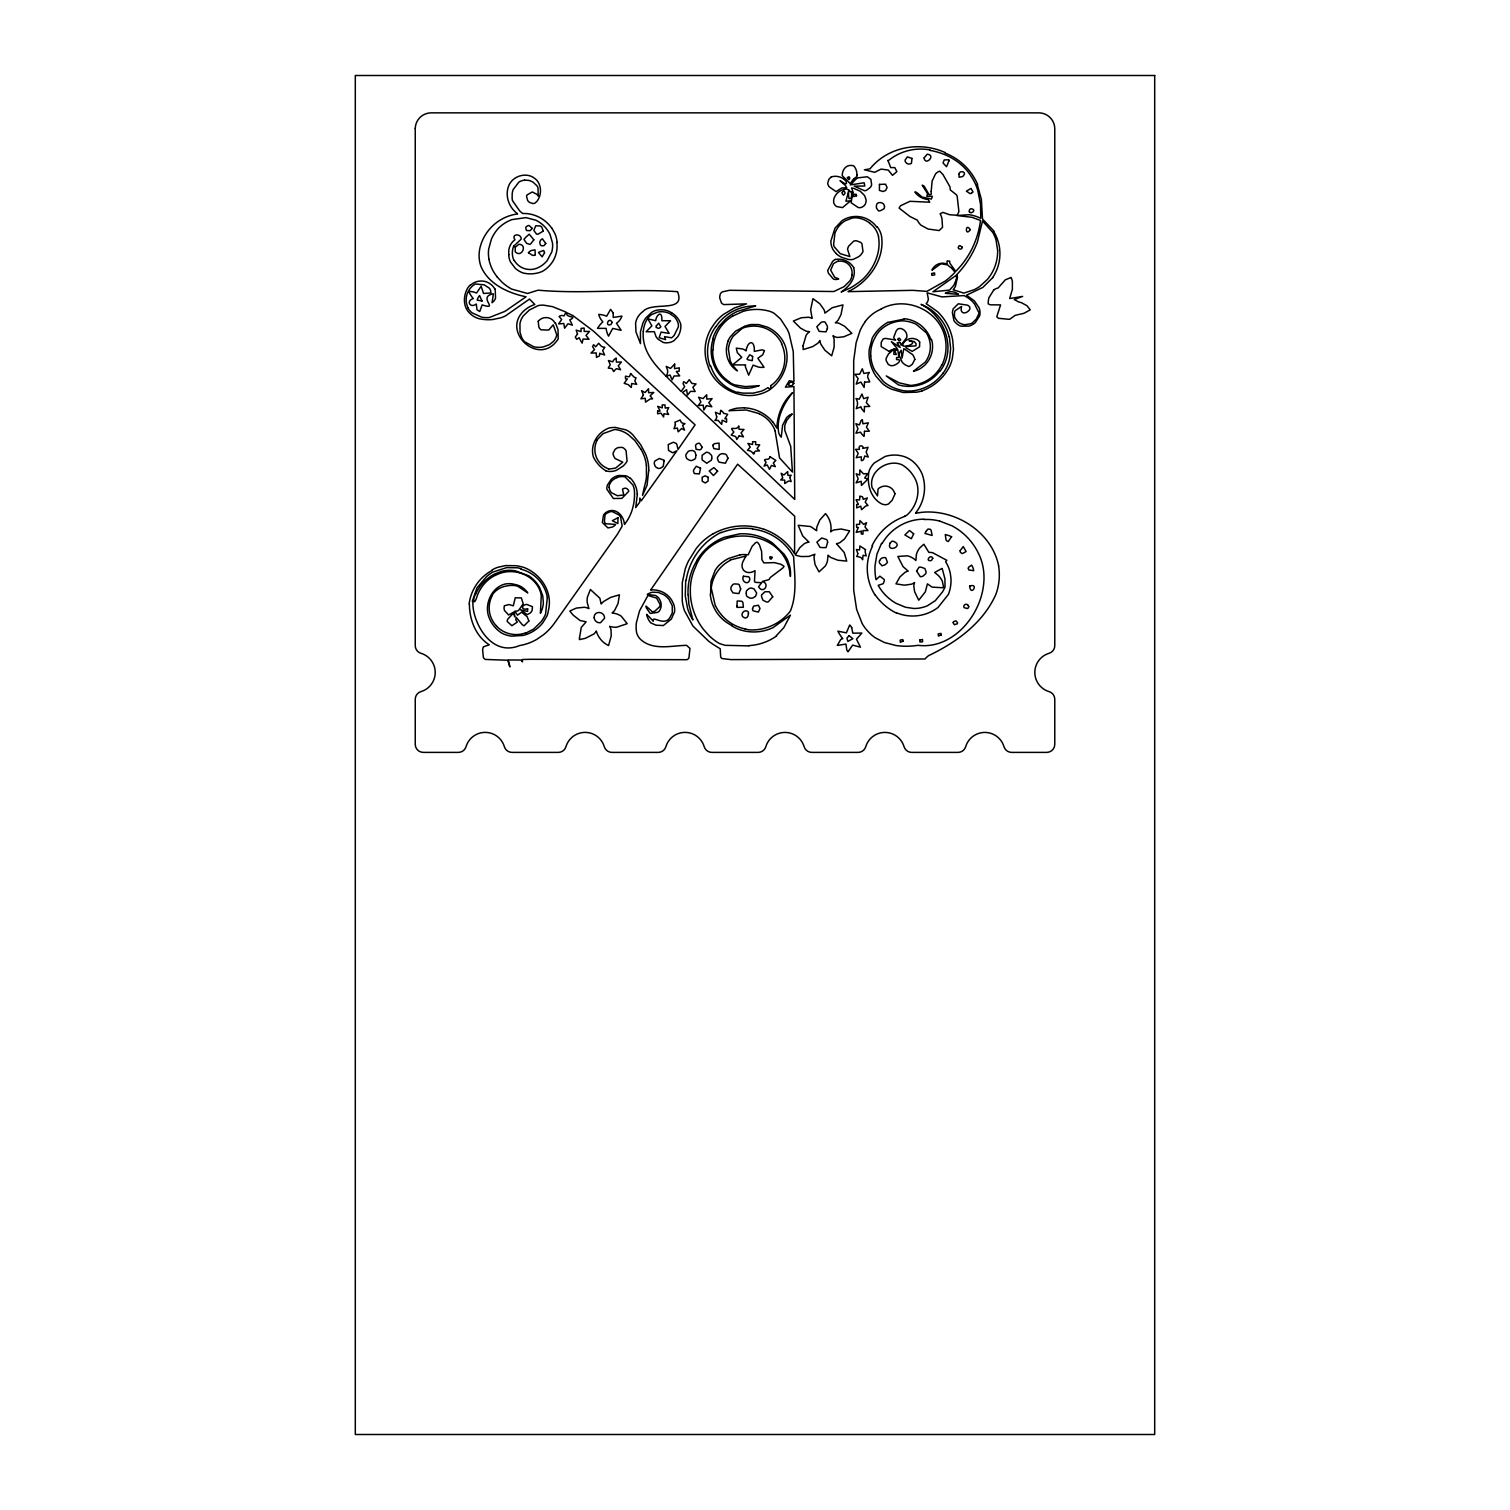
<?xml version="1.0" encoding="UTF-8"?>
<svg xmlns="http://www.w3.org/2000/svg" width="1510" height="1510" viewBox="0 0 1510 1510"><rect width="100%" height="100%" fill="white"/><g stroke="black" fill="none" stroke-linecap="round" stroke-linejoin="round"><path stroke-width="1.5" d="M643.26 331.445C641.221 358.04 665.589 373.914 681.067 391.543L684.634 386.654L683.03 383.559L683.728 381.671L686.352 383.446L689.296 379.69L691.92 383.446L696.034 383.955L692.882 387.353L695.185 391.524L690.598 391.316L687.428 395.148L686.616 389.712L682.501 392.43L794.732 499.433L793.939 386.541L785.427 387.164L789.315 380.69L793.939 381.709L793.26 351.528L789.145 333.691A53.416 53.416 0 0 0 787.087 329.048L780.595 319.044L774.29 313.438A19.366 19.366 0 0 0 768.005 310.852A46.98 46.98 0 0 0 743.128 311.362L732.709 316.024M688.22 594.883L688.881 604.359L692.845 619.761M685.691 580.425L685.276 595.714L687.522 608.228A44.054 44.054 0 0 0 692.826 619.779M968.684 606.548L968.439 607.567A1.963 1.963 0 0 1 967.495 608.53L964.21 607.681A1.925 1.925 0 0 1 963.833 606.378L964.135 605.397A2.095 2.095 0 0 1 965.116 604.51L965.966 604.302A2.869 2.869 0 0 1 967.249 604.528L968.269 605.302M538.221 321.215L538.844 327.047A7.248 7.248 0 0 0 541.071 329.822L548.696 330.067L553.245 324.801L556.643 334.503A8.267 8.267 0 0 1 556.246 336.881A15.081 15.081 0 0 1 553.434 341.43L549.376 344.695L543.185 346.96A22.575 22.575 0 0 1 533.823 346.772L524.649 341.788A15.345 15.345 0 0 1 521.648 337.372L520.025 332.389L519.95 323.593A18.535 18.535 0 0 1 523.253 315.949L529.236 310.135L538.221 305.567A24.896 24.896 0 0 1 543.694 305.152L552.584 306.681L566.099 312.136L564.079 315.854L562.041 315.477A4.832 4.832 0 0 0 560.191 315.854L559.059 316.496L561.682 319.478L558.643 323.914L563.796 323.48L564.589 328.217L568.005 323.744L572.384 325.197L569.817 319.856C578.67 315.439 564.816 318.27 566.986 312.834L572.837 315.552L593.543 331.181L695.091 424.839L678.028 449.47L676.782 444.204A3.737 3.737 0 0 0 675.706 443.223L674.272 442.562A2.605 2.605 0 0 0 673.026 442.373L668.232 444.582L668.515 450.452L672.743 452.792L676.971 450.697L641.278 500.773L639.844 498.092L639.768 502.094L635.691 507.605L637.39 493.997M770.912 385.56L770.327 389.24C786.068 377.84 793.354 353.453 780.387 337.296A34.919 34.919 0 0 0 767.495 327.16L758.794 324.593L751.602 324.499A25.519 25.519 0 0 0 744.505 326.424M475.707 593.732C472.12 599.829 473.951 607.36 477.311 595.506C480.859 586.276 487.862 578.198 497.186 574.536C513.494 566.722 535.805 575.065 540.769 592.996A19.573 19.573 0 0 1 541.26 596.242L540.41 613.249A24.726 24.726 0 0 0 543.355 602.811L542.769 595.827L539.617 587.56A33.975 33.975 0 0 0 528.745 575.763L515.401 570.837A30.993 30.993 0 0 0 501.622 571.346L494.525 574.045A42.204 42.204 0 0 0 475.801 593.789M895.185 493.562L892.07 500.414L888.409 504A6.455 6.455 0 0 1 885.936 504.68L884.803 504.68A11.438 11.438 0 0 1 881.84 503.981C870.1 497.998 866.551 483.087 869.099 470.95A23.292 23.292 0 0 1 874.384 462.891L885.087 456.492A31.087 31.087 0 0 1 902.433 456.077C911.568 458.285 918.703 465.854 922.233 474.329A40.336 40.336 0 0 1 915.57 513.06M728.065 341.015L728.537 339.901A21.555 21.555 0 0 1 730.349 336.768L735.653 331.124L744.505 326.424M881.538 543.317L876.951 554.113L875.026 565.646A56.814 56.814 0 0 0 876.045 579.689L879.896 576.178L884.048 579.387A2.227 2.227 0 0 1 884.388 580.576L883.218 583.709L878.197 585.333L879.028 586.786A47.32 47.32 0 0 0 896.091 603.339L905.49 607.265L913.795 608.473A31.219 31.219 0 0 0 923.969 607.001A27.029 27.029 0 0 0 927.517 605.699L935.332 600.64L942.448 591.995A42.204 42.204 0 0 0 945.015 587.012L944.92 578.726L942.146 568.383L934.652 572.479L938.087 575.253A20.951 20.951 0 0 1 942.334 581.237L943.448 586.578A2.189 2.189 0 0 1 942.957 587.749L932.066 587.126L927.423 583.86L925.347 591.826L918.741 600.206L914.626 591.712L913.795 586.05A11.193 11.193 0 0 1 914.626 582.539A14.439 14.439 0 0 1 911.36 584.219L904.32 585.182L895.958 583.841L899.96 576.895L904.962 572.384A12.212 12.212 0 0 1 908.208 571.158L903.074 566.646L897.827 556.473L907.416 555.831A18.12 18.12 0 0 1 914.966 559.681L915.853 560.512L916.381 554.585A18.535 18.535 0 0 1 919.552 548.149L923.856 544.242L928.876 552.415A13.665 13.665 0 0 1 932.708 552.735L946.845 560.342L945.6 561.758A32.578 32.578 0 0 1 950.318 573.498L950.904 577.688A38.109 38.109 0 0 1 948.431 594.355L937.993 607.511A41.997 41.997 0 0 1 896.789 612.909M596.544 440.41L603.132 433.596L614.759 429.444A27.35 27.35 0 0 1 628.5 434.805L634.842 440.561L640.957 449.357M942.863 373.31C934.124 385.541 918.344 392.808 903.358 390.712A26.047 26.047 0 0 1 899.771 389.807A39.015 39.015 0 0 1 883.426 381.502L874.649 370.195A35.9 35.9 0 0 1 870.723 355.926M992.75 277.595L982.84 287.428L966.551 295.167L974.403 300.924L979.046 307.738A14.326 14.326 0 0 1 979.971 311.815A11.4 11.4 0 0 1 979.631 315.93L975.271 322.668A16.855 16.855 0 0 1 968.929 326.122L960.945 326.16A11.231 11.231 0 0 1 957.34 324.235L956.528 323.536A10.74 10.74 0 0 1 953.905 320.441L952.395 312.721A16.893 16.893 0 0 1 953.244 308.757L958.303 303.774L967.646 305.19A8.06 8.06 0 0 1 969.514 306.738C971.968 310.248 963.795 315.364 961.813 311.626A4.549 4.549 0 0 1 961.096 309.927L961.53 306.492L955.188 310.645A4.134 4.134 0 0 0 954.584 312.419L954.452 313.853A8.475 8.475 0 0 0 955.056 317.968L957.397 321.347A12.306 12.306 0 0 0 965.022 324.725L969.816 323.933A9.966 9.966 0 0 0 972.459 322.838L976.366 318.988L979.122 313.08L974.441 303.812A29.237 29.237 0 0 0 964.041 295.564L941.995 296.904L927.159 292.846L928.367 299.131A8.116 8.116 0 0 1 927.102 302.453L926.159 303.661L937.578 311.702A51.642 51.642 0 0 1 952.697 340.052L953.471 349.282L952.338 358.493A41.884 41.884 0 0 1 949.205 367.364A50.075 50.075 0 0 1 922.1 390.807M939.805 371.479C957.208 349.452 944.731 316.232 921.043 304.359A46.206 46.206 0 0 1 949.11 336.673M719.024 326.349L725.423 319.308A49.83 49.83 0 0 1 737.276 311.419L755.717 305.964A46.338 46.338 0 0 0 715.834 326.764M513.853 246.055L521.29 239.014C521.139 232.993 510.72 233.861 514.929 239.75A15.289 15.289 0 0 0 508.908 254.68M993.656 290.128L989.012 297.602A19.875 19.875 0 0 0 988.276 301.377L988.219 303.831A10.683 10.683 0 0 0 990.409 304.812L1000.564 304.907L996.789 316.76A6.134 6.134 0 0 0 998.657 318.308L1008.321 319.252A4.19 4.19 0 0 0 1009.869 319.157L1015.116 315.364L1024.025 313.268L1030.254 309.852L1026.932 305.681L1021.421 302.698A21.725 21.725 0 0 0 1018.835 302L1014.248 299.565L1022.666 296.394L1009.661 298.527L1012.38 289.373L1012.38 281.37A16.365 16.365 0 0 0 1011.039 277.462L1005.264 279.878L998.129 287.976A10.136 10.136 0 0 0 993.656 290.128M776.329 635.691L783.822 627.65L790.428 615.117L773.158 627.556A44.904 44.904 0 0 1 747.563 631.52A41.789 41.789 0 0 1 736.144 628.254L732.048 626.046M831.274 177.085L830.368 177.765A9.041 9.041 0 0 0 828.782 179.539L827.669 183.408A4.039 4.039 0 0 0 828.254 185.069A7.191 7.191 0 0 0 829.198 186.825L836.068 191.638L841.749 187.976L846.751 187.787A9.947 9.947 0 0 0 843.845 184.107C832.784 174.311 849.79 189.599 845.864 181.087A13.722 13.722 0 0 0 831.236 176.934M730.179 559.984L746.148 556.001A22.612 22.612 0 0 0 744.034 559.606C738.258 568.496 745.921 576.273 755.057 570.667L754.453 581.52A2.869 2.869 0 0 0 755.642 582.388L761.682 582.709L758.567 586.673C763.116 594.865 770.647 583.672 762.267 581.482L769.081 579.576A10.023 10.023 0 0 1 770.402 577.405L782.878 567.949A11.08 11.08 0 0 0 784.011 566.363A14.93 14.93 0 0 0 780.613 564.212L774.366 562.626L763.833 562.928L761.889 559.606L761.625 551.414L759.417 544.865A12.741 12.741 0 0 0 757.171 542.128A6.795 6.795 0 0 0 755.359 542.883L752.074 546.431L748.167 554.831A30.125 30.125 0 0 0 740.089 554.812M971.289 193.355L973.025 192.015L970.987 188.429L966.381 191.147L969.967 193.563A2.982 2.982 0 0 0 971.289 193.355M790.523 414.665L792.221 413.929L786.88 420.176L784.955 424.801A10.513 10.513 0 0 0 784.822 427.934A12.306 12.306 0 0 0 784.86 430.558L790.693 446.337L792.448 472.083L779.538 457.87L775.14 431.105M881.236 308.908C904.962 295.809 937.446 309.361 944.543 335.409A43.545 43.545 0 0 1 944.486 358.323L943.807 360.531A40.751 40.751 0 0 1 942.089 364.835M525.801 633.105L533.615 629.123L541.109 621.78A38.901 38.901 0 0 0 545.544 614.23L547.299 597.752M887.729 322.442L904.207 319.082M740.089 554.812L728.556 558.455A39.298 39.298 0 0 0 718.76 565.608A28.331 28.331 0 0 0 715.193 570.289L711.04 581.086L710.53 594.695M838.22 260.985L833.52 263.57L830.67 270.139L834.69 277.274L838.673 278.878L836.54 279.463A5.983 5.983 0 0 1 833.293 278.935L828.594 273.423A16.1 16.1 0 0 1 827.669 270.554L832.595 261.4A11.589 11.589 0 0 1 835.502 259.361M759.039 385.711L745.279 386.598L734.709 384.88A22.575 22.575 0 0 1 728.65 381.652M748.903 645.884L725.045 645.317L719.345 643.505A54.737 54.737 0 0 1 708.567 635.163L703.15 629.009A63.231 63.231 0 0 1 690.353 593.487L690.334 588.051A54.096 54.096 0 0 1 695.582 566.929C711.757 522.517 786.276 526.197 790.391 576.442A29.804 29.804 0 0 0 789.598 566.005L787.578 560.021A42.903 42.903 0 0 0 783.973 554.095L772.497 542.958A52.812 52.812 0 0 0 739.768 533.842L724.158 537.352A56.002 56.002 0 0 0 696.771 560.437M524.668 180.143L528.406 180.351A14.269 14.269 0 0 1 533.087 182.2L536.767 185.579A11.249 11.249 0 0 1 537.994 187.731L538.221 196.111A10.57 10.57 0 0 0 536.956 194.394L532.313 191.94L527.141 194.865A3.964 3.964 0 0 0 526.537 196.338L527.632 200.471A7.758 7.758 0 0 0 529.708 202.491L532.917 203.529A4.7 4.7 0 0 0 535.144 203.001L537.22 201.019A17.554 17.554 0 0 0 539.297 184.409A13.326 13.326 0 0 0 534.899 178.557C527.575 172.385 515.59 175.084 510.361 182.71A16.251 16.251 0 0 0 508.983 185.126C504.604 195.262 508.662 207.266 517.439 213.646M744.279 407.738L737.352 408.153A32.182 32.182 0 0 0 728.99 410.701L746.242 410.003L759.171 413.608M889.371 351.547L881.179 346.583L881.236 342.336L883.142 339.052A8.211 8.211 0 0 1 885.558 338.41L895.638 340.052L894.335 338.75A3.85 3.85 0 0 1 893.75 337.259L896.242 330.784A18.969 18.969 0 0 1 898.072 328.821L900.47 328.425A7.909 7.909 0 0 1 906.793 334.541L906.906 337.24L901.074 345.224L900.375 342.676L897.091 342.827L900.224 347.526L891.391 341.675L897.242 348.64L891.485 349.829A7.305 7.305 0 0 0 889.371 351.547M608.492 469.138L615.552 468.119L622.781 462.154L615.325 458.644A7.852 7.852 0 0 1 613.834 456.246L613.343 455.133A4.832 4.832 0 0 1 613.173 452.962L614.91 449.64A8.362 8.362 0 0 1 618.251 447.545L622.082 447.375A5.096 5.096 0 0 1 624.026 448.413L624.46 448.81A7.361 7.361 0 0 1 626.084 450.735L627.084 461.211A23.367 23.367 0 0 1 623.083 466.08L616.533 470.252A16.534 16.534 0 0 1 605.755 470.856M930.084 150.415C945.996 153.133 961.436 161.551 970.439 175.217A52.982 52.982 0 0 1 977.782 190.411L980.537 204.227L980.764 218.327A37.014 37.014 0 0 0 969.042 214.722L956.83 215.553L971.949 217.308L980.5 220.441C978.159 239.505 969.401 257.814 955.736 271.347L949.998 263.438A6.266 6.266 0 0 1 949.658 261.117L947.091 260.928L947.091 264.08L945.958 263.684A11.57 11.57 0 0 0 932.406 269.139L931.991 270.252L940.9 263.721L947.695 264.93A18.762 18.762 0 0 0 951.319 267.817L955.037 272.272A78.445 78.445 0 0 1 945.26 281.049L926.876 291.373L912.757 290.335L848.035 291.638C868.797 282.143 885.181 259.116 881.481 235.768A22.424 22.424 0 0 0 877.197 226.764M939.692 521.063L951.828 525.744A60.891 60.891 0 0 1 978.574 553.623C998.034 592.75 962.191 650.923 917.948 645.317A74.16 74.16 0 0 1 895.958 645.525L884.464 642.524L875.517 637.937A38.807 38.807 0 0 1 867.854 631.237A40.185 40.185 0 0 1 862.116 623.46L856.623 609.398L853.716 590.278L853.697 360.607L856.132 342.676L860.134 330.445A45.621 45.621 0 0 1 865.4 321.573M945.203 152.567C919.684 141.015 887.88 146.696 869.986 168.856L864.399 169.799L874.705 172.31L881.028 169.101L888.258 170.064L892.504 175.33L896.865 171.649L894.807 167.572L890.749 167.61L887.88 160.324M496.96 276.726L501.867 282.03A49.301 49.301 0 0 0 511.626 289.071L527.594 293.487L537.73 290.279A8.418 8.418 0 0 1 539.712 290.316C585.521 294.186 632.029 288.334 677.556 291.694C686.22 313.929 652.169 300.622 642.826 311.664A18.63 18.63 0 0 0 638.617 315.854A17.082 17.082 0 0 0 635.597 323.216L635.993 331.974L640.466 343.638L640.448 331.822L642.75 323.536A25.915 25.915 0 0 1 645.846 317.949L651.603 312.419A15.44 15.44 0 0 1 660.625 309.833A18.724 18.724 0 0 1 671.572 312.702M926.876 333.257L916.23 324.329A33.616 33.616 0 0 0 902.697 320.837C891.504 321.158 879.99 327.217 875.045 337.579A31.71 31.71 0 0 0 870.723 353.812L870.723 355.926M773.101 422.272L776.895 428.142A52.623 52.623 0 0 1 780.217 411.116L782.199 406.53A44.847 44.847 0 0 1 792.58 392.675C783.709 403.831 775.951 418.308 778.745 432.955A12.023 12.023 0 0 0 781.236 437.202L782.614 425.197L786.484 417.779A13.741 13.741 0 0 1 790.523 414.665M551.811 228.104L554.831 233.427A28.237 28.237 0 0 1 557.133 242.412M993.882 231.011L982.5 219.007L981.368 199.32L977.291 184.541M555.548 323.102L558.039 329.746L558.19 338.901C539.24 368.799 497.79 329.331 526.726 308.587A27.614 27.614 0 0 1 534.823 304.51L529.481 299.074L505.548 315.854A34.862 34.862 0 0 1 500.81 317.817L492.524 319.554A43.413 43.413 0 0 1 478.972 318.685A21.536 21.536 0 0 1 469.308 312.834C462.853 306.398 463.287 295.526 467.647 288.089A15.326 15.326 0 0 1 470.365 284.956M708.416 367.76C717.627 391.373 748.035 403.698 770.138 389.542L767.892 387.617A27.916 27.916 0 0 1 760.965 391.298L753.339 393.128L743.448 393.147A49.585 49.585 0 0 1 737.654 392.166M851.716 627.707L852.773 633.162L861.87 633.067L856.472 639.183L860.455 647.167L852.659 645.11L848.073 651.773A5.719 5.719 0 0 1 846.846 650.093L845.921 644.072L837.276 645.431L840.674 639.617A5.549 5.549 0 0 1 842.202 638.824L842.806 638.673A40.336 40.336 0 0 1 838.956 633.143L837.88 631.161L846.374 632.841L849.715 624.989A9.513 9.513 0 0 1 851.716 627.707M715.344 605.982L711.418 588.806M495.223 289.071L495.525 298.244A9.777 9.777 0 0 1 493.562 301.377L492.071 302.698L493.392 293.789C476.65 296.866 500.282 310.683 482.143 304.888L479.746 311.513L476.971 309.814L476.311 304.02C470.139 308.757 465.722 300.735 473.291 298.565A28.482 28.482 0 0 1 468.723 291.449A17.818 17.818 0 0 1 474.668 292.317L476.556 293.034L481.161 286.239L483.54 293.468L490.939 292.959L490.712 290.958A7.229 7.229 0 0 0 489.372 288.221L484.219 284.843L475.329 283.974A18.233 18.233 0 0 0 468.1 307.964M878.461 236.711C881.312 252.095 873.913 268.742 862.757 279.256A82.106 82.106 0 0 1 850.017 288.127L841.183 291.996C849.111 286.749 856.585 277.991 853.678 267.761M998.639 565.854C992.41 534.785 961.323 513.041 930.556 512.022A60.419 60.419 0 0 0 915.834 513.268M949.356 336.617L950.62 348.527L949.696 358.115A36.146 36.146 0 0 1 942.957 373.366M914.815 359.455L912.417 364.061A13.061 13.061 0 0 1 908.812 366.534L905.264 364.873A15.836 15.836 0 0 1 902.149 362.173L899.148 355.095A6.946 6.946 0 0 1 899.941 352.038L901.187 350.282L902.055 358.059L903.829 348.64L912.587 354.586A13.364 13.364 0 0 1 914.833 359.455M594.204 617.76L594.336 618.553A5.606 5.606 0 0 0 596.526 621.761A5.474 5.474 0 0 0 600.565 622.667L604.472 618.326A5.134 5.134 0 0 0 603.169 614.381L602.584 613.815A5.738 5.738 0 0 0 600.395 612.683L599.564 612.531A5.361 5.361 0 0 0 595.846 613.513L595.166 614.192A5.342 5.342 0 0 0 594.204 617.76M609.153 487.447L609.587 489.485A8.739 8.739 0 0 0 611.55 492.77L617.42 495.733L623.762 494.978L622.535 489.466A1.963 1.963 0 0 1 623.064 488.749L625.102 488.164A4.53 4.53 0 0 1 627.046 488.73L628.424 490.108A2.435 2.435 0 0 1 628.67 491.392L621.856 498.394L613.4 498.508L606.85 489.146A11.57 11.57 0 0 1 607.416 485.031L611.361 479.18A16.27 16.27 0 0 1 618.685 475.48L625.725 475.744A11.589 11.589 0 0 1 630.18 478.387M646.412 465.137L646.45 477.16A53.077 53.077 0 0 1 644.449 486.541L642.524 495.374L647.073 485.201L648.677 470.78M469.421 604C469.365 619.553 475.688 636.22 489.259 644.808L483.351 646.865A21.064 21.064 0 0 0 482.615 649.583L483.37 657.492A5.738 5.738 0 0 0 485.314 659.436L507.719 660.248L509.889 666.91L508.323 659.964L521.026 660.04L522.46 661.871L522.29 659.511L530.387 659.304L687.012 659.7A5.04 5.04 0 0 0 688.9 658.02L689.976 648.47L686.578 645.355C671.365 645.582 652.867 650.942 640.297 639.164A15.421 15.421 0 0 1 636.918 633.69L636.616 632.747A33.975 33.975 0 0 1 636.371 622.799L639.56 610.795L647.96 595.469L656.623 598.111L660.002 604.377A4.983 4.983 0 0 1 659.662 606.737L654.887 611.116A14.439 14.439 0 0 1 652.528 611.946L646.072 606.095A5.851 5.851 0 0 0 646.223 607.756L650.187 613.419L657.435 612.399A6.833 6.833 0 0 0 658.907 611.456A9.249 9.249 0 0 0 661.135 605L661.097 603.83A11.589 11.589 0 0 0 660.134 600.433L658.926 598.413A9.551 9.551 0 0 0 655.378 595.45L647.299 594.487L648.337 593.808A12.854 12.854 0 0 1 652.735 592.203L658.417 592.448L663.796 594.713A20.366 20.366 0 0 1 669.081 599.508L672.252 605.755L672.309 612.626A9.853 9.853 0 0 1 670.912 615.495C666.061 628.594 651.395 614.136 653.32 621.195L646.676 614.344A16.723 16.723 0 0 0 650.848 622.932L656.038 625.178L663.324 625.555L671.384 619.043L674.574 611.795A17.573 17.573 0 0 0 673.554 603.83L671.478 599.772A22.254 22.254 0 0 0 656.359 590.146L654.075 589.9A18.95 18.95 0 0 0 650.602 590.089L737.635 464.174L794.694 516.212L794.581 553.566A59.777 59.777 0 0 0 764.117 529.312M968.231 605.567A1.963 1.963 0 0 1 968.627 606.793M752.452 529.01A54.001 54.001 0 0 1 793.618 556.718C794.581 574.31 797.337 594.449 790.334 611.116C781.048 623.215 765.872 630.425 750.659 629.953A26.425 26.425 0 0 1 745.015 628.896M721.251 532.634A64.836 64.836 0 0 1 752.49 528.689M686.106 580.501A64.873 64.873 0 0 1 721.119 532.351M688.069 594.883A59.985 59.985 0 0 1 696.941 560.55M776.555 635.993A52.944 52.944 0 0 1 748.885 645.619M732.237 625.65A38.429 38.429 0 0 1 710.323 594.713M711.21 588.787A35.126 35.126 0 0 1 730.349 560.304M745.015 628.934A42.752 42.752 0 0 1 715.551 605.869M830.802 531.671A22.122 22.122 0 0 0 825.498 513.626L819.76 520.082L816.891 526.915A15.289 15.289 0 0 0 816.665 530.708L810.606 526.518L798.186 525.291L802.697 535.918L809.02 542.203A11.419 11.419 0 0 0 804.283 543.676L799.828 547.658L795.279 554.944A28.331 28.331 0 0 0 801.395 556.548L809.001 556.416L814.89 554.208A11.929 11.929 0 0 0 814.003 557.7L815.06 564.589L819.024 571.894L825.234 566.099A19.668 19.668 0 0 0 827.367 561.399L828.103 555.17A15.119 15.119 0 0 0 831.028 557.605L837.956 560.248L846.733 561.097L844.203 552.471L836.446 543.657A11.476 11.476 0 0 0 839.938 542.6L844.524 538.976L849.639 530.859L841.183 529.01L833.954 529.953A14.949 14.949 0 0 0 830.613 531.652M605.793 470.761A33.126 33.126 0 0 1 593.317 456.794C589.938 444.582 597.601 432.2 609.134 427.972A29.369 29.369 0 0 1 615.457 427.443L626.084 429.935A23.424 23.424 0 0 1 632.539 434.502L640.485 444.431L645.317 453.434A41.468 41.468 0 0 1 648.79 470.78M608.587 468.874A20.536 20.536 0 0 1 596.903 440.58M640.995 449.319A39.77 39.77 0 0 1 646.356 465.137M744.279 407.832A39.033 39.033 0 0 1 773.044 422.328M759.115 413.721A30.483 30.483 0 0 1 775.234 431.067M728.179 341.052A24.953 24.953 0 0 0 731.142 365.137A21.046 21.046 0 0 0 737.352 370.837L732.331 364.91L745.6 364.891A9.041 9.041 0 0 0 745.43 366.987L748.677 375.178L753.075 365.137L758.398 367.043A18.007 18.007 0 0 0 764.06 367.27L757.85 358.266L762.758 354.737L764.438 350.622A8.739 8.739 0 0 0 761.889 349.886L754.302 351.396C754.981 339.278 747.544 340.505 746.072 350.924A12.288 12.288 0 0 0 742.675 348.98L736.295 348.13L737.314 352.661L741.75 357.323L732.595 364.91A20.309 20.309 0 0 1 730.236 360.947L728.386 349.112A27.274 27.274 0 0 1 733.105 336.296L742.108 328.444A20.14 20.14 0 0 1 747.997 326.67A30.823 30.823 0 0 1 781.84 343.752M781.557 343.902A33.598 33.598 0 0 1 770.93 385.579M945.015 153.057A58.305 58.305 0 0 1 977.593 184.409M888.22 160.739A50.944 50.944 0 0 1 930.179 149.962M876.763 227.085A25.481 25.481 0 0 0 842.089 220.63L834.973 228.199L830.859 241.071A16.063 16.063 0 0 0 836.181 253.472M836.087 253.567A19.479 19.479 0 0 0 842.693 257.682A18.63 18.63 0 0 0 845.713 258.531A11.495 11.495 0 0 0 853.244 259.361L858.869 256.587A16.214 16.214 0 0 0 863.003 251.66L861.965 243.789A4.87 4.87 0 0 0 860.436 242.298L856.736 240.864A5.927 5.927 0 0 0 853.735 241.109L848.658 246.149A14.496 14.496 0 0 0 847.544 249.188L849.866 256.587L840.24 253.68L834.086 246.583A8.513 8.513 0 0 1 833.671 243.752L834.992 232.993A24.273 24.273 0 0 1 845.185 220.762L852.055 218.101A18.441 18.441 0 0 1 858.265 217.987L861.795 218.893A26.878 26.878 0 0 1 869.835 223.159M869.76 223.272A22.65 22.65 0 0 1 878.594 236.674M835.521 259.456A17.799 17.799 0 0 1 853.811 267.685M838.276 261.287A11.684 11.684 0 0 1 851.923 274.877M852.15 274.914A14.968 14.968 0 0 1 849.847 280.935L844.147 286.617L833.879 291.524L729.424 290.298L722.308 291.883A7.059 7.059 0 0 0 720.497 293.601L720.213 294.431A11.004 11.004 0 0 0 719.741 298.017L721.421 302.887A5.568 5.568 0 0 0 723.932 304.586L746.525 303.869L734.426 307.946L723.46 314.42A43.243 43.243 0 0 0 713.079 325.613A43.129 43.129 0 0 0 708.605 367.666M737.522 392.581A41.148 41.148 0 0 1 710.7 365.93M710.059 366.118A42.601 42.601 0 0 1 715.683 326.689M712.663 339.07A40.09 40.09 0 0 1 719.043 326.368M713.06 339.203A37.769 37.769 0 0 0 726.688 381.407A31.446 31.446 0 0 0 758.964 385.56M728.802 381.407A35.9 35.9 0 0 1 712.72 349.848M713.06 349.867A39.883 39.883 0 0 1 732.709 316.043M643.335 331.445A26.161 26.161 0 0 1 647.752 318.27M647.847 318.327A14.779 14.779 0 0 1 651.81 314.476L657.813 312.041A19.064 19.064 0 0 1 669.591 313.514L674.045 316.572A14.779 14.779 0 0 1 677.235 321.045A10.023 10.023 0 0 1 678.367 326.896L674.196 335.371A21.404 21.404 0 0 1 671.554 337.825L664.494 336.636L665.608 339.618L659.096 337.73L661.097 332.106L669.175 333.408L665.004 326.462L670.534 320.781L661.871 320.686C662.399 309.267 656.133 315.061 655.699 320.705L647.865 318.855L651.886 325.839L646.129 331.766L654.34 331.709L655.887 336.315A13.835 13.835 0 0 0 658.096 339.24L663.23 342.411A10.079 10.079 0 0 0 668.081 342.695A11.627 11.627 0 0 0 673.97 340.637L677.745 336.749A18.686 18.686 0 0 0 680.689 328.557A17.969 17.969 0 0 0 680.84 325.443L680.67 323.914A20.045 20.045 0 0 0 671.554 312.74M497.035 276.67A38.731 38.731 0 0 1 488.957 259.399M489.051 259.38A30.729 30.729 0 0 1 488.674 249.056L491.43 239.071A39.902 39.902 0 0 1 498.111 228.595A36.919 36.919 0 0 1 511.852 219.63L525.952 217.629L535.805 220.196A30.181 30.181 0 0 1 550.055 234.522L552.49 242.883A23.782 23.782 0 0 1 552.396 248.773A20.479 20.479 0 0 1 551.754 252.019L547.111 260.72A26.482 26.482 0 0 1 539.429 267.006L536.446 268.384A18.384 18.384 0 0 1 514.193 260.343M513.928 260.494A18.271 18.271 0 0 1 513.721 245.998M508.757 254.699A16.818 16.818 0 0 0 510.625 262.193L515.306 268.308A23.537 23.537 0 0 0 521.856 272.498L523.29 273.046A30.596 30.596 0 0 0 542.298 271.441A28.973 28.973 0 0 0 556.85 242.43M551.735 228.161A34.617 34.617 0 0 0 527.235 213.627L522.63 213.439L519.704 210.966L512.475 200.622A12.174 12.174 0 0 1 512.173 196.734L512.173 194.375A18.101 18.101 0 0 1 513.136 189.618L518.874 182.125A11.212 11.212 0 0 1 521.063 181.068A11.042 11.042 0 0 1 524.668 180.143M517.496 213.929A44.828 44.828 0 0 0 480.482 245.941A33.295 33.295 0 0 0 480.784 265.968C488.032 283.993 508.115 293.129 526.065 296.791L505.019 311.324L489.278 317.534A26.972 26.972 0 0 1 481.633 317.157L471.894 312.74A16.478 16.478 0 0 1 467.968 308.021M470.554 285.145A15.704 15.704 0 0 1 494.978 289.203M538.258 321.252A10.06 10.06 0 0 1 555.133 323.291M630.387 478.179A23.16 23.16 0 0 1 637.22 493.997M608.832 487.409A11.4 11.4 0 0 1 617.08 477.707M617.024 477.481A14.628 14.628 0 0 1 621.025 476.613A13.401 13.401 0 0 1 625.083 476.933L632.954 485.05A23.197 23.197 0 0 1 634.408 490.373C635.238 502.301 632.162 515.061 624.404 524.423C624.026 515.42 615.098 506.68 606.341 512.211A7.342 7.342 0 0 0 604.604 513.796A5.323 5.323 0 0 0 603.509 515.155L602.339 522.498L607.945 527.934L612.211 527.103A8.739 8.739 0 0 0 615.57 524.442L605.378 523.687A11.797 11.797 0 0 1 604.415 521.29L605.038 514.891A5.398 5.398 0 0 1 606.51 513.419L609.568 511.928A7.38 7.38 0 0 1 612.324 511.588L618.817 514.891A14.119 14.119 0 0 1 620.61 517.137L622.139 526.178L617.382 534.332L554.415 623.234A58.55 58.55 0 0 1 543.543 634.71L537.031 639.202A49.434 49.434 0 0 1 519.742 645.525C490.089 657.794 472.139 620.421 472.913 602.66A5.191 5.191 0 0 1 472.404 600.961L476.933 587.881L486.654 576.518A51.906 51.906 0 0 1 492.713 572.12L506.68 567.609L517.59 567.798A25.33 25.33 0 0 1 521.158 568.817M521.063 569.232A35.579 35.579 0 0 1 547.413 597.734M525.707 632.822A27.086 27.086 0 0 1 496.431 626.065M496.507 625.989A25.972 25.972 0 0 1 492.543 595.091M492.184 594.865A21.801 21.801 0 0 1 507.058 585.899A24.972 24.972 0 0 1 514.155 585.521A23.896 23.896 0 0 1 517.666 586.182L527.764 592.939A19.026 19.026 0 0 0 516.986 584.917L511.909 583.804A26.614 26.614 0 0 0 505.001 584.049C491.901 587.315 484.729 603.113 488.391 615.646A31.823 31.823 0 0 0 501.735 633.086A28.18 28.18 0 0 0 511.475 636.125L523.102 635.446A36.127 36.127 0 0 0 542.751 622.894L547.149 615.684A49.641 49.641 0 0 0 548.47 610.21C552.924 592.165 540.844 573.875 524.102 567.515A49.32 49.32 0 0 0 516.005 565.721L505.586 565.57L497.507 567.401A30.955 30.955 0 0 0 491.864 570.063M469.138 603.962A44.167 44.167 0 0 1 492.09 570.459M713.116 533.804A62.873 62.873 0 0 1 764.098 529.349M713.097 533.766A56.191 56.191 0 0 0 696.053 548.791L688.503 560.908A72.858 72.858 0 0 0 685.257 568.836L682.275 582.747L682.275 601.093A45.734 45.734 0 0 0 684.502 610.776L692.996 626.122L708.7 641.24A107.229 107.229 0 0 0 713.569 644.657L720.213 648.772L720.685 657.001A4.492 4.492 0 0 0 721.988 658.53L730.953 659.606L925.045 658.983A23.122 23.122 0 0 1 928.499 655.699C956.132 642.505 983.029 623.234 995.864 594.393A56.719 56.719 0 0 0 998.601 565.854M894.788 493.657A9.853 9.853 0 0 0 879.688 487.749L879.141 488.032A4.134 4.134 0 0 0 878.046 489.297L877.499 495.922L872.063 487.579C868.193 471.252 888.106 458.342 902.225 464.891A33.598 33.598 0 0 1 913.946 476.745C921.836 489.013 917.306 506.114 906.774 515.212A7.777 7.777 0 0 1 904.811 516.024M871.968 545.846A57.776 57.776 0 0 1 904.924 516.363M875.026 594.978A49.471 49.471 0 0 1 872.553 546.129M896.657 613.23A56.7 56.7 0 0 1 875.196 594.865M882.048 543.6A48.641 48.641 0 0 1 924.044 519.157M924.044 519.534A50.736 50.736 0 0 1 939.673 521.082M865.249 321.441A38.373 38.373 0 0 1 881.293 309.04M941.9 364.74A37.637 37.637 0 0 1 910.568 385.427L899.337 382.898L886.238 375.914L898.374 384.842A38.052 38.052 0 0 0 939.465 371.215M926.668 333.389A25.915 25.915 0 0 1 925.309 362.098L913.456 371.177A21.14 21.14 0 0 0 920.628 368.402L924.649 365.307A25.972 25.972 0 0 0 932.482 344.431A22.575 22.575 0 0 0 931.5 339.41M904.245 318.704A31.314 31.314 0 0 1 930.953 339.599M887.71 322.423A39.09 39.09 0 0 0 872.289 338.014L869.269 349.093A40.732 40.732 0 0 0 876.121 376.386L882.406 383.483A33.522 33.522 0 0 0 892.278 389.429L903.263 392.524L916.551 392.185A51.057 51.057 0 0 0 922.138 390.901M993.542 231.219A42.752 42.752 0 0 1 992.674 277.538M415.25 128.501L415.25 645.638A8.003 8.003 0 0 0 420.969 653.302A19.989 19.989 0 0 1 420.969 691.599A8.003 8.003 0 0 0 415.25 699.262L415.25 744.392A8.003 8.003 0 0 0 423.253 752.395L458.379 752.395A8.003 8.003 0 0 0 466.043 746.676A19.989 19.989 0 0 1 504.359 746.676A8.003 8.003 0 0 0 512.003 752.395L558.304 752.395A8.003 8.003 0 0 0 565.967 746.676A19.989 19.989 0 0 1 604.283 746.676A8.003 8.003 0 0 0 611.946 752.395L658.247 752.395A8.003 8.003 0 0 0 665.891 746.676A19.989 19.989 0 0 1 704.207 746.676A8.003 8.003 0 0 0 711.871 752.395L758.171 752.395A8.003 8.003 0 0 0 765.834 746.676A19.989 19.989 0 0 1 804.132 746.676A8.003 8.003 0 0 0 811.795 752.395L858.095 752.395A8.003 8.003 0 0 0 865.759 746.676A19.989 19.989 0 0 1 904.056 746.676A8.003 8.003 0 0 0 911.719 752.395L958.019 752.395A8.003 8.003 0 0 0 965.683 746.676A19.989 19.989 0 0 1 1003.98 746.676A8.003 8.003 0 0 0 1011.643 752.395L1046.789 752.395A8.003 8.003 0 0 0 1054.773 744.392L1054.773 699.262A8.003 8.003 0 0 0 1049.072 691.599A19.989 19.989 0 0 1 1049.072 653.302A8.003 8.003 0 0 0 1054.773 645.638L1054.773 128.841A15.987 15.987 0 0 0 1038.786 112.854L431.237 112.854A15.987 15.987 0 0 0 415.25 128.501M716.665 416.534L716.608 417.553A4.134 4.134 0 0 1 716.08 419.025L714.853 420.384L718.194 420.441A38.335 38.335 0 0 0 721.705 424.31L722.176 420.233L726.574 422.215L726.593 418.742L724.838 418.742L727.65 414.306L723.667 413.306A7.286 7.286 0 0 0 721.742 410.965L720.704 410.286L720.1 414.287L715.4 412.249L716.665 416.534M803.037 345.79L803.207 349.565L812.569 346.658L817.59 343.431A12.514 12.514 0 0 0 819.855 340.486A15.138 15.138 0 0 0 820.817 344.148L824.913 350.263L831.689 355.794L834.143 347.092L834.105 339.467A18.139 18.139 0 0 0 832.991 335.711L833.558 336.069A10.513 10.513 0 0 0 837.691 337.466L843.788 336.787L851.885 333.351L844.637 326.273L839.164 323.348A13.703 13.703 0 0 0 835.332 322.762A13.552 13.552 0 0 0 838.125 320.139L840.976 314.722L842.957 304.888L832.236 307.719L824.894 313.136A13.213 13.213 0 0 0 823.969 309.569L819.798 303.736L812.965 298.659L810.644 309.758L812.135 318.384A13.609 13.609 0 0 0 808.567 317.27L801.338 317.742L793.354 321.026L800.47 328.085L805.83 331.03A12.759 12.759 0 0 0 809.605 331.615A15.534 15.534 0 0 0 806.132 335.277L803.037 345.79M543.298 231.049L538.032 234.201A5.134 5.134 0 0 1 536.465 234.031L533.823 230.369L535.767 225.783L540.146 225.934A5.021 5.021 0 0 1 541.75 227.104L543.298 231.049M577.499 334.031L575.291 337.051L576.707 339.316L579.198 337.73A39.996 39.996 0 0 0 582.162 343.129L583.049 339.052L588.994 339.259L585.993 335.409L589.504 331.483L584.181 331.388L584.144 328.048L581.086 328.425L581.086 331.634L576.178 330.105L577.499 334.031M613.588 371.441L616.382 368.648L620.591 369.761L618.251 365.816L621.403 362.023L616.382 362.098L616.212 358.059L615.08 358.776A7.229 7.229 0 0 0 613.343 360.663L612.72 361.834L608.436 360.512L610.285 364.759L608.228 368.081L612.116 368.61L613.588 371.441M736.937 605.793L736.937 607.379L743.392 607.247L742.882 602.433A4.115 4.115 0 0 0 741.467 601.188L737.22 600.98L736.937 605.793M997.657 250.528L997.638 252.623A43.733 43.733 0 0 1 987.295 279.539L979.556 286.579A37.297 37.297 0 0 1 974.044 289.731L963.871 293.129L953.131 289.788A20.649 20.649 0 0 0 955.415 286.39L957.453 277.557A12.892 12.892 0 0 0 956.849 274.518A96.376 96.376 0 0 0 977.404 242.072L982.5 221.026L992.75 232.408A36.674 36.674 0 0 1 996.072 240.203L997.657 250.528M861.323 531.275L861.304 533.955L862.965 534.163L863.04 530.52L867.967 530.595L864.966 526.971L866.551 522.687L863.644 524.366L859.983 520.572L859.624 524.31L856.51 524.423L856.736 527.462L858.341 527.462L856.208 532.369L861.323 531.275M515.25 247.225L515.193 251.774C521.592 258.436 527.896 244.431 518.855 244.261L515.25 247.225M968.363 568.232L968.703 569.931L973.667 570.686L973.403 569.194A11.57 11.57 0 0 0 971.609 565.155L968.684 567.156A2.756 2.756 0 0 0 968.363 568.232M579.462 638.051L579.444 639.598L585.427 638.315L593.996 633.917A12.854 12.854 0 0 0 596.299 630.991A22.612 22.612 0 0 0 608.568 645.544L611.229 635.937L611.04 629.897A13.269 13.269 0 0 0 609.663 626.367A22.763 22.763 0 0 0 616.495 627.273L627.197 623.687L621.308 616.231A19.857 19.857 0 0 0 615.665 613.588L612.116 612.928A16.723 16.723 0 0 0 614.759 610.172L618.043 603.509L619.44 594.827L610.682 597.375L604.019 601.244A23.235 23.235 0 0 0 601.15 603.962L599.866 598.224L590.372 589.504L587.315 597.431A21.404 21.404 0 0 0 587.239 602.584L588.919 608.643A14.477 14.477 0 0 0 584.313 607.265L576.782 608.02A21.631 21.631 0 0 0 574.083 609.077L569.817 611.04L573.196 615.155L580.18 620.572L586.144 621.799L581.274 627.424L579.462 638.051M847.393 177.708C849.903 183.427 850.885 173.99 847.393 177.708M884.483 206.681L884.464 207.304A3.095 3.095 0 0 1 883.878 208.871L880.33 210.739A9.664 9.664 0 0 1 878.518 210.89L876.574 208.248A5.7 5.7 0 0 1 876.404 206.134C875.989 200.66 884.898 201.887 884.483 206.681M613.23 313.023L613.173 317.44L621.969 316.1L621.025 318.214A13.854 13.854 0 0 1 617.401 322.555L616.457 323.234L621.157 330.312L612.72 328.425L608.549 336.126A20.555 20.555 0 0 1 606.114 328.368L597.526 328.35A30.615 30.615 0 0 1 602.849 321.8A16.138 16.138 0 0 1 598.753 314.42A23.16 23.16 0 0 1 605.699 315.854L606.642 316.213L610.606 309.361L613.23 313.023M931.198 191.298L931.16 194.45L929.084 194.696L924.214 186.258A7.588 7.588 0 0 0 922.176 185.183L927.329 193.204A4.454 4.454 0 0 1 927.253 195.111L926.762 196.319L932.406 196.319L931.368 199.056L922.063 197.074L916.966 192.676A3.945 3.945 0 0 0 915.249 192.034L914.833 191.996A17.856 17.856 0 0 0 928.159 199.49L929.726 202.208L910.001 201.302L900.696 205.662A9.966 9.966 0 0 0 899.111 208.078L910.001 216.534L917.382 220.177A14.345 14.345 0 0 0 921.176 225.311L928.084 229.029L939.163 230.558L942.542 227.312L941.957 218.648A20.536 20.536 0 0 0 940.126 213.74L943.014 212.419L949.582 214.722L956.925 215.251A10.193 10.193 0 0 0 958.888 211.381L957.208 196.696A7.04 7.04 0 0 0 956.547 194.903L950.281 189.901L949.96 186.825L942.938 174.499L939.635 171.121L938.087 171.876A10.645 10.645 0 0 0 935.558 173.876L932.123 181.087L931.198 191.298M969.628 586.125C970.779 597.318 979.537 582.577 969.628 586.125M528.877 620.987L524.083 625.801A13.005 13.005 0 0 1 522.196 624.611L516.175 617.326L515.797 619.893L517.288 622.063L511.928 625.725L507.209 621.478A7.191 7.191 0 0 1 507.662 619.27L513.683 612.833L514.702 616.873L514.363 611.758L508.606 615.004L504.548 610.531A7.154 7.154 0 0 1 504.057 607.926L504.34 605.774L508.983 604.528L513.306 605.812L515.25 597.79L521.346 597.885L523.234 603.849L518.666 610.323A4.606 4.606 0 0 1 516.647 611.116L514.91 611.097L517.477 615.174L521.592 612.192L527.141 616.703L528.877 620.987M617.949 517.703L617.854 523.555L612.343 520.705L617.949 517.703M664.023 461.324L663.211 466.382L660.531 468.213A4.152 4.152 0 0 1 657.832 468.232L656.472 467.515A5.625 5.625 0 0 1 654.944 465.778L654.264 463.589A4.171 4.171 0 0 1 654.981 460.965L659.379 458.511L664.06 460.21L664.023 461.324M708.152 477.292L708.077 481.124L705.227 482.974L702.244 481.218L702.15 477.236L705.17 475.82L708.152 477.292M695.884 455.152L695.6 457.983A4.266 4.266 0 0 1 694.676 459.21L691.995 460.456A6.002 6.002 0 0 1 689.73 460.342L687.163 458.889A4.228 4.228 0 0 1 686.125 456.85L685.993 456.473A3.888 3.888 0 0 1 685.936 454.604L688.031 451.603A6.361 6.361 0 0 1 690.145 450.622L692.467 450.527A4.53 4.53 0 0 1 693.939 451.075L694.336 451.377A4.19 4.19 0 0 1 695.223 452.471L695.884 455.152M857.057 175.047L857.019 176.5L853.565 178.935L854.49 180.747L850.356 184.918L864.154 182.767L864.796 186.032L854.245 186.145L864.456 190.713A5.021 5.021 0 0 0 866.551 190.26L870.345 187.391A6.833 6.833 0 0 0 871.629 184.673L870.874 179.35L867.325 176.764L857.888 177.859A9.456 9.456 0 0 0 855.094 180.011L852.923 179.765L850.262 183.654L842.259 175.707C842.089 169.12 846.959 163.646 853.792 165.911A13.364 13.364 0 0 1 856.774 172.234L857.057 175.047M919.665 342.072L919.571 346.79L912.266 351.358L906.019 347.942L905.962 346.62L915.909 345.828L916.079 343.695L914.192 341.562L909.001 340.637C919.043 342.317 905.698 348.093 902.527 345.564A8.248 8.248 0 0 1 904.339 341.94L906.34 340.184A10.91 10.91 0 0 1 913.437 338.504L916.627 339.41A8.079 8.079 0 0 1 919.684 342.053M527.651 608.851L527.594 611.437L520.705 609.851L527.179 614.645L530.161 613.079A6.569 6.569 0 0 0 532.199 609.983L532.407 606.661L526.763 604.434C521.573 604.472 520.44 610.663 527.651 608.851M674.668 364.155L674.574 368.685L679.33 367.836L679.085 371.252L676.31 371.498L679.726 375.896L674.083 375.99L672.139 379.803L670.025 375.009L666.099 376.273L667.269 373.838A8.305 8.305 0 0 0 667.571 370.101L666.212 366.383L670.515 368.421L674.668 364.155M879.462 184.39L879.405 190.354L882.954 191.525L885.653 190.468L887.087 187.542L885.539 184.201L879.462 184.39M958.982 174.084L959.095 177.236L962.455 176.595A3.548 3.548 0 0 0 963.512 175.632C967.231 171.536 959.152 170.045 958.982 174.084M611.909 322.215L611.625 323.517A3.133 3.133 0 0 1 610.757 324.575C604.264 327.028 609.096 316.005 611.909 322.215M657.68 411.079L657.605 413.797L660.965 413.117L663.607 416.986L663.928 413.74L668.628 414.476L667.345 412.324A4.058 4.058 0 0 1 667.212 410.607L668.722 407.606L665.193 408.059L665.004 404.982L662.229 404.888L662.248 407.889L657.68 406.36L660.134 411.079L657.68 411.079M857.755 553.434L857.737 553.868A4.209 4.209 0 0 1 857.416 555.151L856.642 556.416L860.549 557.341A4.738 4.738 0 0 1 862.135 558.851L862.587 559.738L863.097 555.265L866.212 555.906L865.136 551.792A4.964 4.964 0 0 1 865.645 549.716L859.926 545.978L859.549 549.942L856.397 549.527L857.755 553.434M864.475 406.567L864.286 411.947L861.361 408.342A4.926 4.926 0 0 1 861.021 406.775L856.283 408.663L857.453 404.812A9.532 9.532 0 0 0 856.925 400.377L856.019 398.508L859.19 399.206L861.965 394.016L863.663 398.678L868.118 397.205L866.268 402.585L869.76 406.435L864.475 406.567M743.43 576.235C740.844 580.878 747.525 585.729 749.564 580.406A4.889 4.889 0 0 0 749.734 578.67L749.319 577.481A2.869 2.869 0 0 0 748.337 576.745L743.43 576.235M894.033 349.169L893.826 354.322L896.26 354.51L894.826 350.716L897.846 349.829L898.846 357.436L896.544 357.568L896.544 359.625C904.981 358.795 894.071 367.817 889.918 365.288A4.945 4.945 0 0 1 888.201 364.231L886.257 360.796A5.851 5.851 0 0 1 886.162 358.342L888.522 353.925L894.033 349.169M932.784 558.285L931.595 560.229A3.567 3.567 0 0 1 930.254 560.738C925.083 560.908 931.028 553.585 932.784 558.285M827.612 542.279L826.083 547.564L823.007 547.62L819.968 547.356L816.891 542.128L821.78 537.975L826.631 539.617A3.643 3.643 0 0 1 827.461 541.146L827.612 542.279M852.131 196.602L851.13 202.755L858.171 207.512A5.814 5.814 0 0 0 861.719 207.266L863.267 206.417A7.286 7.286 0 0 0 865.513 203.718L866.136 201.151A5.757 5.757 0 0 0 865.608 198.508A10.702 10.702 0 0 0 864.286 195.224L860.247 191.223L853.811 188.41L851.583 187.882L853.414 193.072L849.469 190.996A3.246 3.246 0 0 1 848.846 189.958L846.487 189.014A14.439 14.439 0 0 0 835.898 194.752L834.464 197.187A10.193 10.193 0 0 0 833.765 202.869L834.369 204.19A6.663 6.663 0 0 0 836.653 206.568L842.561 207.606L850.602 200.792L845.921 201.245L848.846 190.373A24.386 24.386 0 0 0 848.96 198.395C853.735 201.038 850.262 184.446 852.131 196.602M793.826 383.427L791.504 386.05L788.503 385.05A2.548 2.548 0 0 1 788.767 383.804L789.881 382.577A3.718 3.718 0 0 1 791.485 382.011L793.826 383.427M953.206 622.724L954.358 624.687L957.302 623.819A2.416 2.416 0 0 0 957.51 622.649L956.019 620.837L953.678 621.554A2.567 2.567 0 0 0 953.206 622.724M911.983 158.437L911.455 163.212A3.756 3.756 0 0 1 909.813 163.986L908.454 163.986A4.341 4.341 0 0 1 906.604 163.231L905.377 161.759A2.926 2.926 0 0 1 905.207 159.852L907.397 156.889L911.983 158.437M702.112 447.262L701.112 449.093A5.077 5.077 0 0 1 699.734 449.886L696.091 449.282L695.525 445.356A4.398 4.398 0 0 1 696.544 444.053L698.413 443.223A2.227 2.227 0 0 1 699.885 443.638L702.112 447.262M856.548 195.753L853.754 196.602L853.509 194.507L856.208 194.205L856.548 195.753M789.938 477.556L791.108 481.633L789.711 481.105A3.454 3.454 0 0 0 788.428 481.124L784.747 483.521L784.747 480.123L780.689 479.953L782.746 477.953L781.142 473.272L783.879 474.989L787.673 471.611L787.918 475.405L791.183 475.273L790.296 476.386A3.246 3.246 0 0 0 789.938 477.556M859.983 470.214L859.7 474.989L856.227 473.8L858.19 478.934L856.095 482.86L861.21 481.312L861.474 485.427L865.966 481.029A2.926 2.926 0 0 0 866.872 479.859L867.136 478.821L864.664 477.972L867.835 473.555L863.494 473.857L859.983 470.214M772.12 557.416C770.534 562.664 767.703 554.151 772.12 557.416M544.525 252.755L542.147 256.832L538.447 252.434L543.374 250.471A2.02 2.02 0 0 1 544.11 251.189L544.525 252.755M711.663 458.625L711.644 459.115A2.737 2.737 0 0 1 711.153 460.323L706.718 463.268L702.074 459.833L702.074 455.303L706.416 452.226A6.569 6.569 0 0 1 709.077 452.962L711.418 455.227A4.303 4.303 0 0 1 711.889 457.171L711.663 458.625M712.758 445.375L713.871 448.621L719.175 449.433L719.081 443.072L714.305 443.695L712.758 445.375M727.952 458.191L725.423 463.23L719.402 462.23A3.794 3.794 0 0 1 718.288 461.041L717.495 458.908A3.662 3.662 0 0 1 717.646 457.077L719.685 454.642A6.663 6.663 0 0 1 722.384 453.623L725.498 454.151A3.605 3.605 0 0 1 726.518 455.057L727.952 458.191M948.997 160.739L946.525 166.742L943.033 162.948L944.241 159.928L948.959 159.777L948.997 160.739M740.674 588.938L738.881 593.581L732.954 592.901L730.972 589.58A5.625 5.625 0 0 1 731.236 586.673L732.916 584.483A3.586 3.586 0 0 1 734.502 583.917L737.975 584.106A3.492 3.492 0 0 1 739.277 584.899L740.674 588.938M752.565 608.568L752.565 609.663A2.152 2.152 0 0 0 753.226 610.833L758.398 612.078L760.002 608.53L758.398 605.246L753.66 606.114L752.565 608.568M941.221 634.974L938.408 636.031L938.22 633.898L940.919 633.37L941.221 634.974M919.703 640.127L919.986 641.995L922.591 641.826L922.497 639.447L919.703 640.127M675.404 424.763L674.026 428.689L677.367 428.028L678.198 431.841L681.595 428.538L684.54 430.123L682.577 425.348L684.993 423.687L682.482 423.14A3.964 3.964 0 0 1 681.048 421.913L680.198 419.988L674.913 422.253L675.404 424.763M752.641 356.454L752.301 360.663L747.903 359.795A3.775 3.775 0 0 1 746.978 358.965L749.734 354.737L752.641 356.454M864.475 431.313L864.06 436.352A13.986 13.986 0 0 1 860.549 432.162L855.962 433.219L857.963 428.746L855.906 423.725L859.416 424.914L861.021 420.705A3.983 3.983 0 0 1 862.323 419.686L862.927 423.781L868.363 422.838L866.457 427.217L869.326 431.18L864.475 431.313M748.469 613.57L747.96 615.967A4.643 4.643 0 0 1 746.714 617.609L745.525 617.967A2.831 2.831 0 0 1 744.449 617.76C738.749 615.665 744.26 607.983 748.356 611.909L748.469 613.57M864.588 382.143L864.135 387.428L860.87 382.087L856.208 384.106L858.114 378.67L855.094 374.31L859.624 374.197L862.285 368.78L863.871 373.498L869.364 372.423L867.986 374.82A5.889 5.889 0 0 0 867.703 377.198L869.741 381.917L864.588 382.143M903.074 641.203L900.3 642.278L900.149 640.127L902.81 639.598L903.074 641.203M863.173 448.357L868.061 447.281L866.136 451.962L868.25 457.02L864.796 456.001L863.512 459.625A2.85 2.85 0 0 1 862.644 460.323L861.398 460.682L861.247 456.775L856.264 457.719L858.19 453.415L855.641 449.338L859.454 449.357C857.472 444.77 863.682 444.808 863.173 448.357M924.12 157.927C925.215 166.477 936.502 155.077 927.178 154.209L924.12 157.927M931.651 273.555L931.915 275.367L934.728 274.914L934.558 272.914L931.651 273.555M960.171 550.659L960.115 551.15A2.095 2.095 0 0 0 960.624 552.528L962.323 553.623L966.098 551.546L963.267 546.582L960.171 550.659M969.326 211.796L970.647 212.778A5.474 5.474 0 0 0 972.119 212.4C977.404 209.871 968.457 206.002 969.326 211.796M599.734 353.378L599.451 355.888L596.488 357.398L596.261 352.944L590.995 353.076L594.506 349.622L592.543 346.564L593.619 344.695L595.676 346.79L598.677 343.261L601.188 346.111A6.455 6.455 0 0 0 603.811 347.168L604.849 347.262L602.641 350.509L604.604 354.982L599.734 353.378M630.614 373.574L629.708 376.216A2.038 2.038 0 0 1 628.802 376.783L625.461 376.179L625.517 378.916L627.367 378.916L624.159 383.314L628.538 384.767A12.212 12.212 0 0 0 631.274 387.409L631.708 383.54L636.692 384.314L634.804 380.954L636.031 377.745A5.059 5.059 0 0 1 634.219 377.217L630.614 373.574M746.317 593.355L746.317 594.865A3.548 3.548 0 0 0 747.035 596.431L749.639 597.998A6.399 6.399 0 0 0 752.848 597.96L755.151 596.62A3.964 3.964 0 0 0 756.038 595.015L756.378 594.128A2.586 2.586 0 0 0 756.585 592.939L753.962 588.787L751.282 588.069A5.965 5.965 0 0 0 749.205 588.466L746.638 590.618A3.681 3.681 0 0 0 746.204 592.241L746.317 593.355M753.849 452.925L753.773 454.151L751.867 451.981A7.701 7.701 0 0 0 749.375 450.678L747.45 450.301L750.262 447.092L747.922 443.43L752.603 444.487L752.584 441.713L755.661 441.713L755.661 444.657L759.719 444.827L757.057 448.508L759.455 450.905L755.51 451.075L753.849 452.925M533.842 239.826L530.52 244.073A2.322 2.322 0 0 1 529.463 244.261L526.594 243.336L523.97 239.429L525.725 237.259L529.255 234.22L533.842 239.826M897.77 339.373L899.243 341.09L900.734 339.788L899.28 338.07L897.846 339.184M860.002 496.28L859.511 499.923L856.076 499.716L858.435 504.491L856.717 504.491L856.736 507.888L860.775 506.171L861.568 509.719L865.57 506.152A6.229 6.229 0 0 1 868.005 505.529L865.211 502.132L867.363 497.941L863.173 499.357L862.795 497.375A2.038 2.038 0 0 0 862.002 496.62L860.002 496.28M962.38 247.262C962.134 250.66 956.151 248.923 958.85 246.168A2.718 2.718 0 0 1 959.85 245.564L962.38 247.262M532.237 228.444L530.085 230.69L526.782 230.539A1.906 1.906 0 0 1 526.178 229.803L525.839 228.161A1.925 1.925 0 0 1 526.159 226.84L527.688 225.764A4.115 4.115 0 0 1 529.179 225.537L532.237 228.444M970.232 229.652C965.041 237.561 965.173 221.762 970.232 229.652M700.527 468.194L699.356 473.876L694.355 473.574L693.543 471.498A4.115 4.115 0 0 1 693.6 470.044L696.242 466.269L700.527 468.194M769.798 456.605C770.119 461.796 761.153 456.945 766.08 462.343L764.079 466.099L767.193 464.948L769.496 469.346L771.459 465.439L775.328 466.647L773.328 462.928L775.857 460.437L769.798 456.605M827.348 328.576L826.045 331.785A65.383 65.383 0 0 1 819.118 331.332L816.834 326.726L821.176 322.347A6.04 6.04 0 0 1 822.95 321.857L824.97 321.932L827.291 326.047A6.776 6.776 0 0 1 827.348 328.576M842.316 192.242L842.24 192.619A3.907 3.907 0 0 0 842.221 193.79L843.486 195.13L844.826 193.676A3.737 3.737 0 0 0 844.996 192.487L843.996 190.77L842.316 192.242M545.752 243.487L543.959 245.696L541.618 245.771A2.492 2.492 0 0 1 540.391 244.865L539.787 242.789A4.492 4.492 0 0 1 540.297 240.807L540.674 240.203A4.115 4.115 0 0 1 542.43 238.844L545.752 243.487M956.321 279.577L953.848 285.333L949.563 290.109L932.935 291.77L956.396 275.216L956.51 276.349A12.722 12.722 0 0 1 956.321 279.577M879.537 560.738L879.348 561.399A3.246 3.246 0 0 0 879.537 563.098L882.104 565.797L885.237 564.721L887.465 562.418L885.747 557.794A4.813 4.813 0 0 0 884.162 557.549L882.633 557.832A5.379 5.379 0 0 0 880.707 558.983L879.537 560.738M656.359 325.933L656.246 326.273A3.095 3.095 0 0 0 656.133 327.33L658.209 328.35A3.624 3.624 0 0 0 659.87 327.745L660.833 326.877L658.662 323.159L656.359 325.933M916.589 571.063L920.288 576.707A6.663 6.663 0 0 0 922.912 576.197L925.706 573.706A4.002 4.002 0 0 0 926.083 571.856L924.894 568.572L921.176 567.213L919.137 567.137L916.589 571.063M772.742 596.771L768.269 601.867A3.435 3.435 0 0 1 766.476 601.962L762.965 600.225L761.644 597.035L761.493 595.015L764.966 591.712L769.307 591.769L772.742 596.771M913.682 533.842L911.323 538.73L904.867 534.936L909.53 530.501L913.682 533.842M926.291 531.067L924.932 533.445L932.161 535.465L931.085 530.236A3.813 3.813 0 0 0 930.122 529.255L927.933 529.066L926.291 531.067M706.529 405.643L703.849 410.078L703.207 405.133L698.167 405.548L700.904 402L698.658 397.262L703.094 398.565L706.699 394.752L706.793 399.131L712.097 398.64L708.813 402.679L711.833 406.775L706.529 405.643M717.609 471.177L713.418 475.518L709.228 470.988L713.871 467.609L717.609 471.177M739.239 435.805L736.767 439.486L736.163 437.466A3.832 3.832 0 0 0 735.276 436.428L731.18 435.05L733.917 432.03C727.367 424.555 736.88 431.86 738.749 425.895L739.051 429.312L743.996 429.482L741.07 432.879L743.467 436.862L739.239 435.805M951.602 536.748L948.205 541.524L947.129 541.09A3.171 3.171 0 0 1 946.091 540.07L945.26 534.578A28.954 28.954 0 0 1 951.602 536.748M890.051 543.241C886.068 553.679 905.377 545.733 892.92 541.146A2.095 2.095 0 0 0 891.768 541.392L890.051 543.241M643.411 395.091L640.901 398.81L645.298 398.281L645.506 402.151L650.017 399.112A6.474 6.474 0 0 1 652.565 398.848L650.13 395.752L653.811 392.449L648.602 392.751L648.526 388.712L644.997 392.562L641.58 390.637L643.411 395.091M528.443 252.717L532.388 255.284A6.153 6.153 0 0 0 535.276 255.133L535.012 249.848L531.124 250.566A7.191 7.191 0 0 0 528.783 252.321L528.443 252.717M849.167 635.729L846.959 637.975L847.846 641.429L852.867 638.692L849.167 635.729M958.454 294.337L945.335 293.299A11.249 11.249 0 0 1 958.435 294.356M1154.697 75.5L355.303 75.5L355.303 1434.5L1154.697 1434.5L1154.697 75.5M482.011 301.037L477.16 300.113A11.476 11.476 0 0 1 479.595 295.601L482.011 301.037"/></g></svg>
